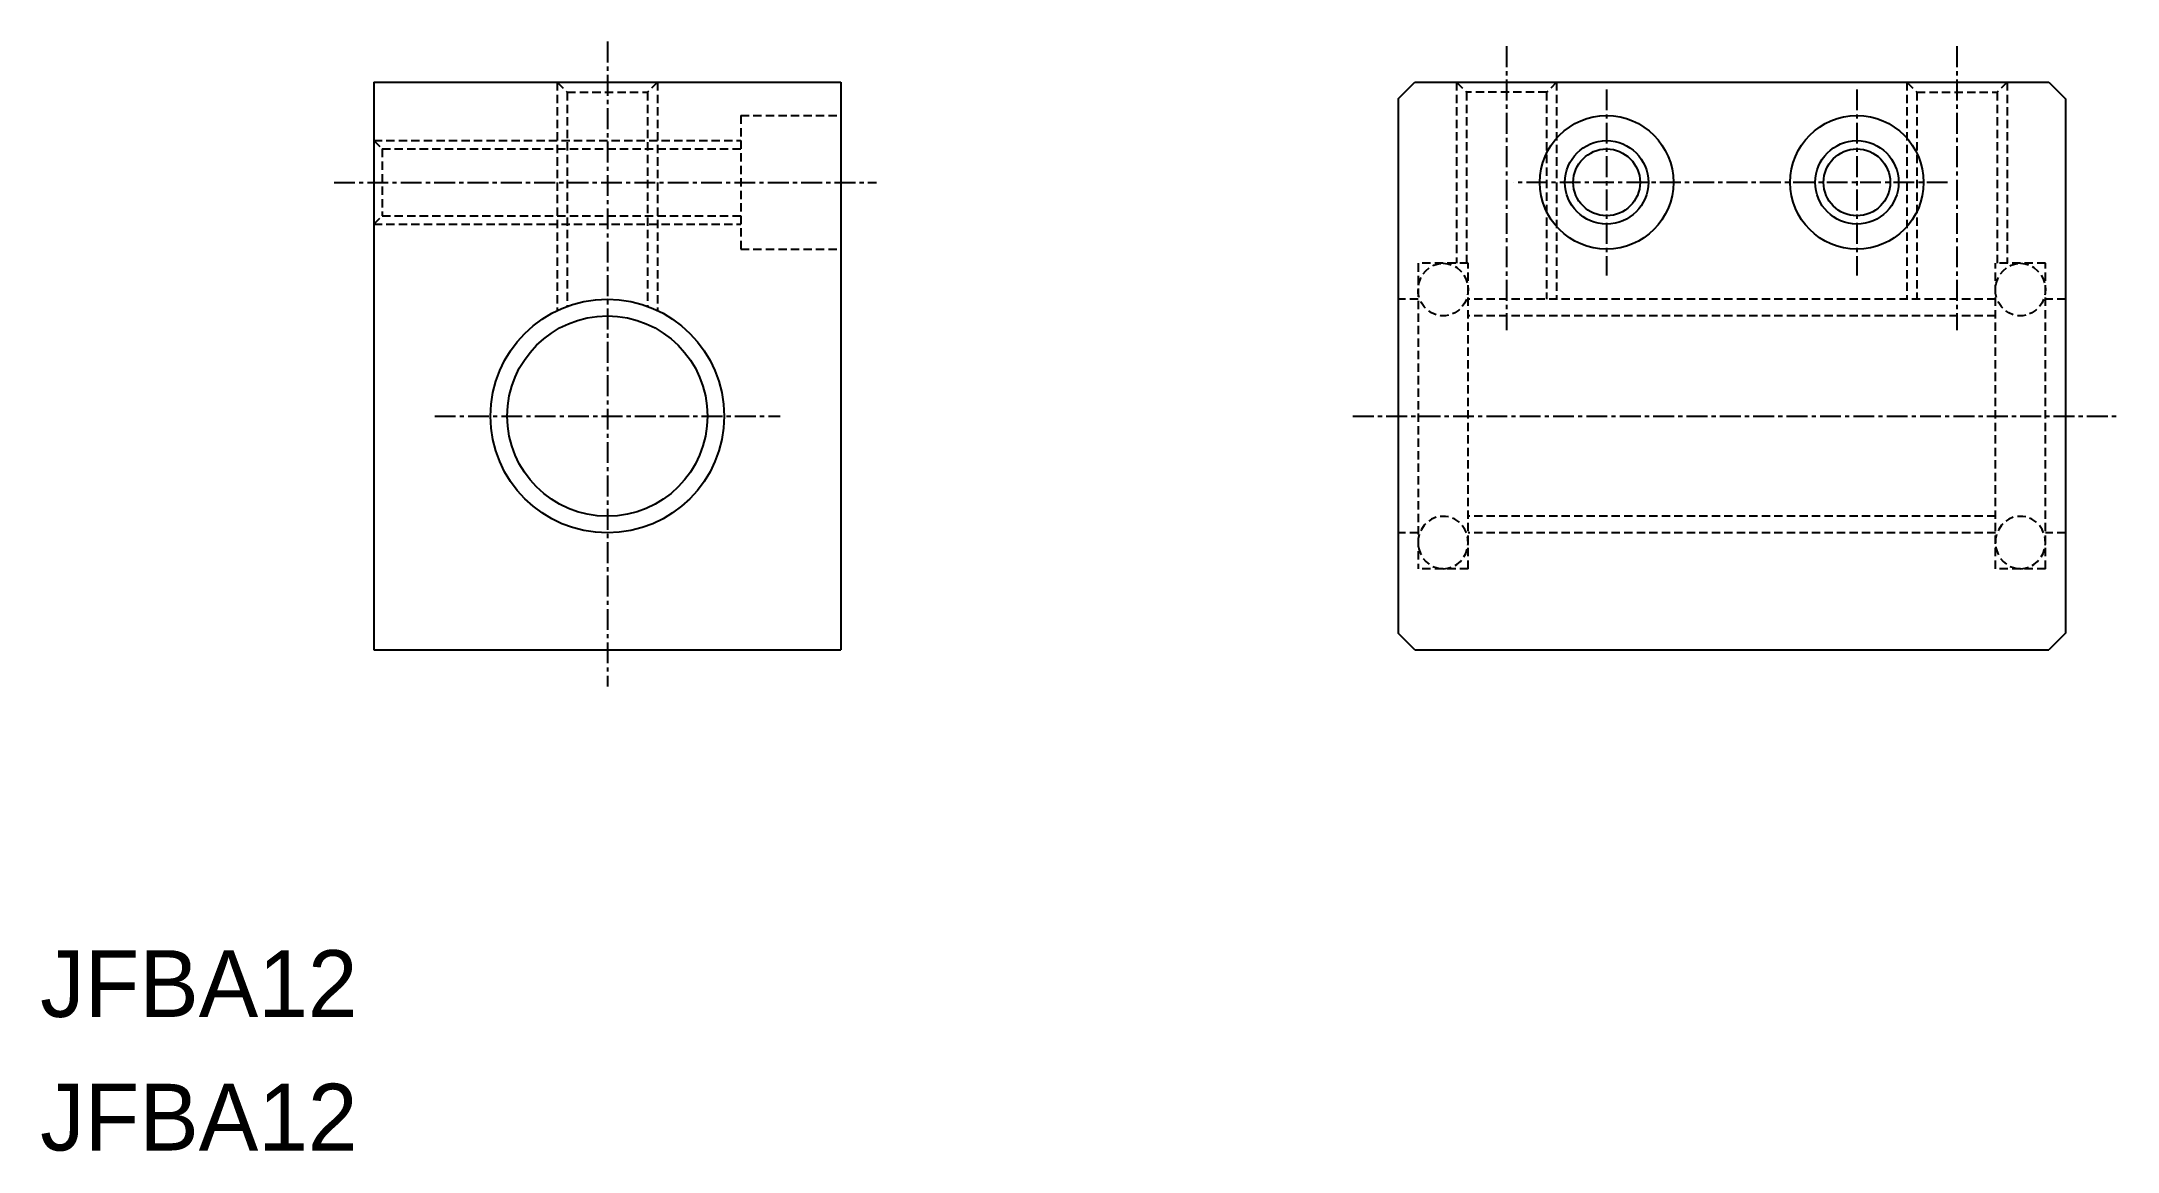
# Model space of a CAD drawing. Extents: x 10 to 135, y 10 to 76.
import ezdxf

# ---------------------------------------------------------------- set-up
doc = ezdxf.new("R2010")
doc.units = 0
doc.linetypes.add('CENTER', pattern=[2, 1.25, -0.25, 0.25, -0.25])
doc.linetypes.add('DASHED', pattern=[0.75, 0.5, -0.25])
doc.layers.get('0').update_dxf_attribs({"linetype": 'CONTINUOUS'})
doc.layers.add('CENTER', color=1, linetype='CENTER')

msp = doc.modelspace()

# ---------------------------------------------------------------- linework, layer by layer
at = {"color": 7, "linetype": 'CONTINUOUS'}
for p, q in [((30, 74), (30, 40)), ((30, 74), (58, 74)), ((37, 74), (37, 74)), ((44, 74), (44, 74)), ((58, 74), (58, 40)), ((91.4, 73), (92.4, 74)), ((92.4, 74), (130.4, 74)), ((130.4, 74), (131.4, 73)), ((91.4, 73), (91.4, 41)), ((131.4, 73), (131.4, 41)), ((30, 40), (58, 40)), ((92.4, 40), (91.4, 41)), ((92.4, 40), (130.4, 40)), ((131.4, 41), (130.4, 40))]:
    msp.add_line(p, q, dxfattribs=at)
at = {"color": 3, "linetype": 'DASHED'}
for p, q in [((41, 74), (41, 60.32)), ((41, 74), (41.6, 73.4)), ((47, 74), (46.4, 73.4)), ((47, 74), (47, 60.32)), ((94.9, 74), (94.9, 63.15)), ((94.9, 74), (95.5, 73.4)), ((100.9, 74), (100.3, 73.4)), ((100.9, 74), (100.9, 61)), ((121.9, 74), (121.9, 61)), ((121.9, 74), (122.5, 73.4)), ((127.9, 74), (127.3, 73.4)), ((127.9, 74), (127.9, 63.15)), ((41.6, 73.4), (41.6, 60.58)), ((41.6, 73.4), (46.4, 73.4)), ((46.4, 73.4), (46.4, 60.58)), ((100.3, 73.4), (95.5, 73.4)), ((95.5, 73.4), (95.5, 63.15)), ((100.3, 73.4), (100.3, 61)), ((122.5, 73.4), (122.5, 61)), ((122.5, 73.4), (127.3, 73.4)), ((127.3, 73.4), (127.3, 63.15)), ((52, 72), (52, 64)), ((52, 72), (58, 72)), ((30, 70.5), (52, 70.5)), ((30, 70.5), (30.5, 70)), ((30.5, 70), (52, 70)), ((30.5, 70), (30.5, 66)), ((30, 65.5), (30.5, 66)), ((30.5, 66), (52, 66)), ((30, 65.5), (52, 65.5)), ((52, 64), (58, 64)), ((95.6, 63.15), (92.6, 63.15)), ((92.6, 63.15), (92.6, 44.85)), ((95.6, 44.85), (95.6, 63.15)), ((130.2, 63.15), (127.2, 63.15)), ((127.2, 44.85), (127.2, 63.15)), ((130.2, 44.85), (130.2, 63.15)), ((92.6, 61), (91.4, 61)), ((127.2, 61), (95.6, 61)), ((131.4, 61), (130.2, 61)), ((127.2, 60), (95.6, 60)), ((127.2, 48), (95.6, 48)), ((92.6, 47), (91.4, 47)), ((127.2, 47), (95.6, 47)), ((131.4, 47), (130.2, 47)), ((95.6, 44.85), (92.6, 44.85)), ((130.2, 44.85), (127.2, 44.85))]:
    msp.add_line(p, q, dxfattribs=at)
at = {"color": 3, "linetype": 'DASHED', "flags": 128}
for points in [[(94.1, 63.15), (94.38, 63.12), (94.66, 63.04), (94.91, 62.9), (95.13, 62.71), (95.32, 62.49), (95.46, 62.23), (95.56, 61.95), (95.6, 61.65), (95.58, 61.35), (95.52, 61.06), (95.4, 60.79), (95.23, 60.54), (95.03, 60.34), (94.79, 60.18), (94.52, 60.06), (94.24, 60.01), (93.96, 60.01), (93.68, 60.06), (93.41, 60.18), (93.17, 60.34), (92.97, 60.54), (92.8, 60.79), (92.68, 61.06), (92.61, 61.35), (92.6, 61.65), (92.64, 61.95), (92.74, 62.23), (92.88, 62.49), (93.06, 62.71), (93.29, 62.9), (93.54, 63.04), (93.82, 63.12)], [(128.7, 63.15), (128.98, 63.12), (129.26, 63.04), (129.51, 62.9), (129.73, 62.71), (129.92, 62.49), (130.06, 62.23), (130.16, 61.95), (130.2, 61.65), (130.18, 61.35), (130.12, 61.06), (130, 60.79), (129.83, 60.54), (129.63, 60.34), (129.39, 60.18), (129.12, 60.06), (128.84, 60.01), (128.56, 60.01), (128.28, 60.06), (128.01, 60.18), (127.77, 60.34), (127.57, 60.54), (127.4, 60.79), (127.28, 61.06), (127.21, 61.35), (127.2, 61.65), (127.24, 61.95), (127.34, 62.23), (127.48, 62.49), (127.66, 62.71), (127.89, 62.9), (128.14, 63.04), (128.42, 63.12)], [(94.1, 44.85), (94.38, 44.88), (94.66, 44.96), (94.91, 45.1), (95.13, 45.29), (95.32, 45.51), (95.46, 45.77), (95.56, 46.05), (95.6, 46.35), (95.58, 46.65), (95.52, 46.94), (95.4, 47.21), (95.23, 47.46), (95.03, 47.66), (94.79, 47.82), (94.52, 47.94), (94.24, 47.99), (93.96, 47.99), (93.68, 47.94), (93.41, 47.82), (93.17, 47.66), (92.97, 47.46), (92.8, 47.21), (92.68, 46.94), (92.61, 46.65), (92.6, 46.35), (92.64, 46.05), (92.74, 45.77), (92.88, 45.51), (93.06, 45.29), (93.29, 45.1), (93.54, 44.96), (93.82, 44.88)], [(128.7, 44.85), (128.98, 44.88), (129.26, 44.96), (129.51, 45.1), (129.73, 45.29), (129.92, 45.51), (130.06, 45.77), (130.16, 46.05), (130.2, 46.35), (130.18, 46.65), (130.12, 46.94), (130, 47.21), (129.83, 47.46), (129.63, 47.66), (129.39, 47.82), (129.12, 47.94), (128.84, 47.99), (128.56, 47.99), (128.28, 47.94), (128.01, 47.82), (127.77, 47.66), (127.57, 47.46), (127.4, 47.21), (127.28, 46.94), (127.21, 46.65), (127.2, 46.35), (127.24, 46.05), (127.34, 45.77), (127.48, 45.51), (127.66, 45.29), (127.89, 45.1), (128.14, 44.96), (128.42, 44.88)]]:
    msp.add_lwpolyline(points, close=True, dxfattribs=at)
at = {"color": 7, "linetype": 'CONTINUOUS'}
for centre, radius in [((103.9, 68), 4), ((118.9, 68), 4), ((103.9, 68), 2), ((118.9, 68), 2), ((44, 54), 7), ((44, 54), 6)]:
    msp.add_circle(centre, radius, dxfattribs=at)
at = {"color": 3}
for centre in [(103.9, 68), (118.9, 68)]:
    msp.add_circle(centre, 2.5, dxfattribs=at)
at = {"layer": 'CENTER', "color": 1, "linetype": 'CENTER'}
for p, q in [((44, 76.44), (44, 37.8)), ((97.9, 76.16), (97.9, 59.14)), ((124.9, 76.16), (124.9, 59.14)), ((103.9, 73.57), (103.9, 62.43)), ((118.9, 73.57), (118.9, 62.43)), ((27.62, 68), (60.14, 68)), ((124.34, 68), (98.33, 68)), ((33.65, 54), (54.35, 54)), ((88.69, 54), (134.52, 54))]:
    msp.add_line(p, q, dxfattribs=at)

# ---------------------------------------------------------------- texts
at = {"color": 7, "linetype": 'CONTINUOUS'}
for p in [(10, 18), (10, 10)]:
    msp.add_text('JFBA12', height=4, dxfattribs=at).set_placement(p)

doc.saveas('drawing.dxf')
